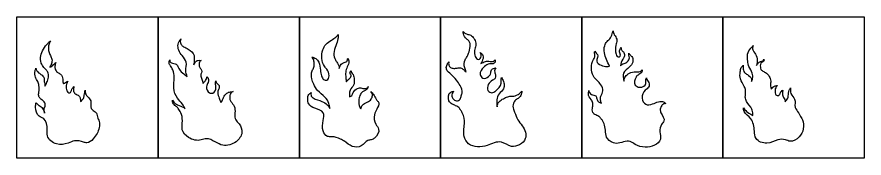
# Model space of a CAD drawing. Header units: millimetres. Extents: x 212 to 5793, y -739 to 2772.
# Drawn here: x 4624 to 5793, y 236 to 431 of the extents above; entities that cross this region are included whole.
import ezdxf

# ---------------------------------------------------------------- set-up
doc = ezdxf.new("R2010")
doc.units = ezdxf.units.MM
for name, color, linetype in [('Layer1', 6, 'Continuous'), ('Layer2', 2, 'Continuous'), ('Layer3', 5, 'Continuous'), ('Layer4', 4, 'Continuous'), ('Layer5', 3, 'Continuous'), ('Layer6', 1, 'Continuous')]:
    doc.layers.add(name, color=color, linetype=linetype)

msp = doc.modelspace()

# ---------------------------------------------------------------- linework, layer by layer
at = {"layer": 'Layer1'}
msp.add_lwpolyline([(4624.2, 430.6), (4819.1, 430.6), (4819.1, 235.8), (4624.2, 235.8)], close=True, dxfattribs=at)
msp.add_open_spline([(4712.1, 314.1), (4712, 315.3), (4711.7, 318), (4710.1, 322.8), (4704.4, 323.8), (4701.4, 329.3), (4702.4, 332.8), (4702.9, 334.7), (4701.7, 333.4), (4699.8, 331.3), (4699.3, 327.7), (4697, 325), (4693.7, 327), (4691.9, 331.3), (4692, 337), (4693.7, 340.6), (4694.4, 342), (4693.7, 341.8), (4692, 341.2), (4690.2, 339.6), (4688.9, 338.7), (4688.5, 338.4), (4688.2, 339.2), (4687.5, 341.2), (4687.6, 344.7), (4686.7, 348.4), (4684.4, 352.2), (4679.5, 353.7), (4676.7, 358.2), (4676.3, 363.1), (4677.2, 366), (4677.7, 367.6), (4677, 367.1), (4675.4, 366), (4673.9, 363.5), (4671.7, 361.7), (4670.2, 361.5), (4669.6, 361.4), (4670.5, 362.9), (4672.3, 366.3), (4673.1, 372.2), (4670.1, 377.4), (4668.1, 382.9), (4667.2, 389), (4668.6, 394.1), (4670, 396.6), (4670.6, 397.7), (4669.4, 396.7), (4665.6, 393.3), (4660.6, 386.5), (4656.4, 377.1), (4656.9, 367.6), (4660.6, 361), (4665.1, 357.5), (4668.3, 352.5), (4667.5, 345.6), (4665.5, 339.6), (4663.5, 336.2), (4662.7, 335), (4662.7, 336.1), (4662.8, 338.4), (4661.2, 341.8), (4662.6, 346.9), (4657.7, 351.2), (4653.2, 354), (4650.9, 357.4), (4650.6, 359.5), (4650.5, 360.1), (4650, 358.8), (4648.5, 354.7), (4648.8, 347.7), (4653.2, 342), (4655.1, 335), (4654.8, 328.2), (4653.6, 321.9), (4656.4, 317.3), (4661.1, 315), (4664.4, 309), (4660.8, 303.4), (4661.9, 299.5), (4662.4, 297.6), (4661.9, 299.4), (4660.8, 303.3), (4656.7, 307.5), (4652.3, 309.6), (4651.1, 311.9), (4650.7, 312.7), (4650.3, 310.5), (4648.9, 304), (4652.3, 293.6), (4664.7, 289.9), (4666.6, 277.3), (4664.7, 263.6), (4678.5, 252.8), (4692.9, 255.1), (4704.6, 260.9), (4713.6, 258.7), (4722.6, 255.8), (4732.2, 263.9), (4737.7, 274.4), (4739, 286.1), (4735, 291.5), (4735, 297.3), (4730.8, 300.5), (4726.3, 303.6), (4726.2, 309.2), (4726.9, 315.2), (4722.5, 319.8), (4718.4, 324.1), (4718.5, 327.6), (4718.5, 329.3), (4718, 327.1), (4717, 323.5), (4716.6, 317.5), (4713.7, 315.3), (4712.1, 314.1)], degree=3, knots=[0, 0, 0, 0, 3.375201, 7.529173, 12.855339, 17.631613, 22.827219, 22.827219, 22.827219, 27.366572, 30.660267, 32.884442, 35.678193, 39.127715, 46.101529, 50.397008, 50.397008, 50.397008, 52.325213, 55.410056, 56.87162, 56.87162, 56.87162, 59.281532, 62.838327, 66.468617, 69.822868, 74.622497, 79.716199, 83.56891, 88.125675, 88.125675, 88.125675, 90.360038, 93.723252, 96.116643, 97.809718, 97.809718, 97.809718, 102.752938, 108.524921, 113.326998, 118.820914, 125.009905, 129.925574, 133.237998, 133.237998, 133.237998, 137.595177, 147.244879, 156.514004, 165.737453, 172.553321, 176.919887, 181.477457, 188.334308, 195.16853, 199.246893, 199.246893, 199.246893, 202.464437, 205.389799, 209.527321, 215.880461, 220.989542, 224.841267, 226.691807, 226.691807, 226.691807, 230.66541, 238.704998, 244.774965, 250.242067, 258.639215, 263.646888, 267.482707, 272.540376, 278.247035, 283.847766, 289.065187, 289.065187, 289.065187, 294.267131, 300.160745, 304.787025, 307.289479, 307.289479, 307.289479, 313.57691, 325.924403, 332.789939, 347.001574, 355.314514, 370.922727, 385.821518, 394.513053, 406.240506, 410.332675, 419.930524, 436.354124, 444.175625, 450.602995, 454.156231, 459.195862, 464.398999, 468.286501, 474.056724, 480.370933, 485.109322, 489.729862, 489.729862, 489.729862, 496.120389, 500.397595, 505.573236, 505.573236, 505.573236, 505.573236], dxfattribs=at)
at = {"layer": 'Layer2'}
msp.add_lwpolyline([(4819.1, 430.6), (5014, 430.6), (5014, 235.8), (4819.1, 235.8)], close=True, dxfattribs=at)
msp.add_open_spline([(4905.5, 312.5), (4904.8, 314.5), (4903.4, 319), (4900.9, 325), (4902.1, 330.3), (4904.8, 335.3), (4900.6, 338.5), (4898.6, 341.2), (4898.7, 342.3), (4898.7, 342.5), (4898.5, 341.2), (4897.9, 338.2), (4899.8, 332.5), (4896.5, 324.7), (4887.8, 325.5), (4884.3, 333.7), (4888.1, 339.4), (4888.8, 343.9), (4887.8, 346.7), (4886.9, 347.9), (4886.6, 348.3), (4886.4, 347.5), (4886.1, 345.5), (4884.8, 342.2), (4882.2, 340.7), (4881.2, 339.2), (4880.9, 338.9), (4880.5, 340.9), (4879.6, 344.6), (4876.7, 350.5), (4880.9, 356.6), (4876.2, 360.5), (4875.2, 364.9), (4876, 368.7), (4877.8, 370.2), (4878.4, 370.6), (4877.1, 370.7), (4874.8, 370.9), (4871.2, 369.9), (4869.7, 367.1), (4868.8, 365.4), (4868.4, 364.5), (4868.6, 366.9), (4868.9, 371.1), (4869.3, 379.6), (4862, 385.8), (4855.1, 388.9), (4851, 391.7), (4849.7, 395.2), (4849.5, 398.1), (4850.3, 399.8), (4850.5, 400.2), (4848.9, 397.9), (4845.7, 393.2), (4847, 384.1), (4852.4, 376.7), (4860, 368.3), (4856.2, 357.4), (4858.3, 351.1), (4859.2, 348.3), (4857.6, 349.6), (4853.9, 352.7), (4848.5, 356.8), (4846.7, 362.6), (4843.3, 366.4), (4838.7, 366.1), (4835.1, 368.6), (4835.2, 370.8), (4835.3, 371.5), (4834.6, 369.9), (4833.3, 366.9), (4836.6, 362.4), (4840.3, 356.4), (4841.8, 345.6), (4839.4, 332.3), (4844.2, 319), (4852.4, 311.4), (4855.4, 306), (4856.6, 303.7), (4855.9, 304.3), (4852.8, 307), (4846.9, 308.7), (4841.1, 311.8), (4839.7, 314.7), (4839.1, 315.7), (4839.1, 314.9), (4838.8, 312.1), (4842, 308.6), (4845, 306.3), (4846.3, 304.8), (4846.7, 304.4), (4848.1, 302.5), (4851.8, 297.5), (4853.2, 287), (4850.5, 274.1), (4861.4, 261.9), (4875.3, 258.7), (4887.5, 264.2), (4897.6, 258.1), (4910.3, 251.1), (4926.7, 256), (4937.1, 269.8), (4932.6, 282.2), (4925.4, 288.2), (4924.4, 295.1), (4925.7, 302), (4924, 309.4), (4918.3, 314.3), (4917.5, 320.9), (4919.1, 326), (4921.9, 327.2), (4922.6, 327.5), (4920.9, 327.4), (4917.5, 327.3), (4912.6, 324.9), (4909.7, 320.6), (4908.1, 316.5), (4907, 313.7), (4905.8, 312.7), (4905.5, 312.5)], degree=3, knots=[0, 0, 0, 0, 6.45362, 14.332581, 18.443809, 22.792013, 29.263753, 31.623852, 32.317985, 32.317985, 32.317985, 36.077152, 41.329729, 50.476662, 55.012232, 64.319351, 70.700888, 74.897221, 77.482566, 79.243301, 79.243301, 79.243301, 81.903568, 85.249926, 89.433044, 90.615788, 90.615788, 90.615788, 96.83973, 102.179378, 109.257094, 114.087335, 117.83854, 122.469624, 124.737689, 124.737689, 124.737689, 128.778406, 131.730828, 135.035412, 137.807285, 137.807285, 137.807285, 144.838836, 150.5676, 162.425243, 169.732667, 174.093043, 176.658879, 180.845673, 182.22022, 182.22022, 182.22022, 190.273954, 198.82821, 207.445733, 218.289723, 229.747262, 238.201754, 238.201754, 238.201754, 244.349277, 252.862184, 257.356486, 262.390712, 266.52425, 270.884626, 272.982671, 272.982671, 272.982671, 277.749576, 282.118619, 288.367954, 299.290315, 313.531592, 328.543482, 339.051045, 346.877913, 346.877913, 346.877913, 349.738954, 359.266875, 365.113023, 368.591723, 368.591723, 368.591723, 371.149103, 376.799415, 381.300528, 382.746601, 382.746601, 382.746601, 389.891062, 401.15136, 413.563374, 427.133337, 445.218472, 452.530331, 465.295225, 477.112568, 495.718606, 510.781202, 523.607987, 530.532753, 538.443932, 542.898912, 551.822709, 559.449673, 564.151449, 571.195537, 573.178213, 573.178213, 573.178213, 578.044512, 583.322326, 588.875649, 593.104804, 596.583874, 597.668231, 597.668231, 597.668231, 597.668231], dxfattribs=at)
at = {"layer": 'Layer3'}
msp.add_lwpolyline([(5014, 430.6), (5208.8, 430.6), (5208.8, 235.8), (5014, 235.8)], close=True, dxfattribs=at)
msp.add_open_spline([(5083.3, 320.3), (5084.4, 320.9), (5087, 322.1), (5088.5, 327.6), (5093.2, 332.4), (5099.3, 333), (5103.3, 331.3), (5106.4, 332), (5108.6, 333.3), (5109, 334.3), (5109.1, 334.5), (5108.7, 333.3), (5107.6, 329.5), (5101.5, 328.4), (5097.8, 323.1), (5095.7, 317.2), (5095.9, 311.1), (5097, 306.5), (5098.4, 304.4), (5098.9, 303.6), (5099.4, 305.5), (5100.5, 310.2), (5107.7, 312.4), (5113.2, 316.3), (5115.2, 321.3), (5114.6, 325.2), (5113.3, 326.8), (5112.7, 327.5), (5114.1, 326.3), (5117.2, 323.4), (5118.8, 318.4), (5120.9, 315.9), (5121.4, 315.3), (5122.3, 314.3), (5125.3, 310.8), (5120.6, 303.4), (5116.8, 294.4), (5117.4, 283.6), (5126.2, 274.7), (5120.4, 264.4), (5113.6, 260.7), (5106, 260.2), (5100.6, 250.3), (5086, 250.5), (5078.3, 258.1), (5069, 262.9), (5061.1, 265.8), (5051.2, 264.6), (5044.5, 274.9), (5046.9, 285.8), (5049.2, 300.6), (5035.9, 303.8), (5026.3, 308.9), (5025.2, 317.3), (5026.1, 323.4), (5029.1, 325.3), (5030.2, 326.1), (5030, 324.8), (5029.5, 321.9), (5035.1, 316.2), (5044, 315.3), (5052.5, 310.4), (5055.1, 306.1), (5056.2, 304.3), (5055.9, 306.6), (5055.1, 312.3), (5049.3, 321.5), (5039.2, 327.4), (5034.1, 337), (5030.4, 345.9), (5030.4, 354.7), (5034.3, 361), (5034.8, 366.8), (5034, 372), (5031.8, 374.4), (5031.1, 375.3), (5033, 374.8), (5037.1, 373.7), (5042.2, 367), (5042.8, 358.1), (5044.3, 350), (5046.5, 344), (5053.3, 342.1), (5056.1, 350.9), (5053, 357.4), (5044.4, 366.7), (5043.7, 381.1), (5050.2, 393.5), (5057.6, 398.4), (5063.4, 401.8), (5066.5, 404.6), (5067.3, 406), (5067.6, 406.5), (5067.5, 404.5), (5067.5, 399.1), (5064.4, 390.5), (5060.5, 380.9), (5062.8, 372.2), (5066.5, 367.3), (5068.6, 363.4), (5068.9, 360.8), (5069, 359.6), (5069.8, 361.6), (5071, 364.8), (5075, 368.1), (5079.4, 368), (5080.6, 371.5), (5080.7, 373.1), (5080.8, 373.8), (5081.5, 372.2), (5083.4, 368.3), (5079.9, 361.8), (5077.5, 354.6), (5078, 347.5), (5078.7, 343.1), (5079, 341.2), (5079.8, 342.3), (5081.7, 344.7), (5085.3, 346.8), (5085.7, 350.6), (5083.8, 352), (5083.8, 354.6), (5084.7, 355.8), (5085.3, 356.5), (5085.5, 355.7), (5086, 353.6), (5089.2, 350.4), (5089.9, 344.1), (5090.1, 335.9), (5083.7, 330.8), (5083.1, 324.7), (5083.2, 321.8), (5083.3, 320.7)], degree=3, knots=[0, 0, 0, 0, 3.597141, 8.140311, 16.165108, 22.230122, 25.248759, 28.874943, 31.492255, 32.189143, 32.189143, 32.189143, 35.948565, 43.301516, 47.870578, 54.943728, 61.635877, 66.017637, 68.973846, 68.973846, 68.973846, 74.693279, 82.460239, 89.375308, 94.450165, 97.795626, 100.566991, 100.566991, 100.566991, 105.914391, 113.236874, 115.598199, 115.598199, 115.598199, 119.467865, 128.571209, 136.991267, 150.167595, 157.919138, 171.450017, 176.716404, 181.335442, 193.115628, 205.628638, 218.570157, 224.683016, 237.060959, 243.180917, 252.895242, 267.295369, 277.904857, 291.047314, 301.572895, 308.527149, 314.836598, 318.763318, 318.763318, 318.763318, 322.544482, 327.197323, 340.261796, 349.012254, 355.263081, 355.263081, 355.263081, 362.10095, 372.668985, 386.259054, 396.324118, 404.36963, 415.277494, 421.135743, 426.110766, 432.526408, 435.840445, 435.840445, 435.840445, 441.726291, 448.127437, 459.586774, 467.737807, 473.2717, 477.749081, 484.573223, 494.08613, 499.261185, 522.077626, 530.730376, 540.468916, 548.006819, 551.089785, 552.784587, 552.784587, 552.784587, 558.895023, 568.736336, 580.156934, 589.003757, 594.164429, 598.519359, 602.055208, 602.055208, 602.055208, 608.42475, 612.05813, 617.025297, 619.563289, 621.906537, 621.906537, 621.906537, 626.961636, 634.408682, 642.021217, 649.946574, 655.469005, 655.469005, 655.469005, 659.339564, 664.747898, 667.025269, 669.524752, 671.165678, 673.97716, 673.97716, 673.97716, 676.567724, 680.229204, 687.093542, 694.981632, 703.429504, 709.250672, 712.346756, 712.346756, 712.346756, 712.346756], dxfattribs=at)
at = {"layer": 'Layer4'}
msp.add_lwpolyline([(5208.8, 430.6), (5403.7, 430.6), (5403.7, 235.8), (5208.8, 235.8)], close=True, dxfattribs=at)
msp.add_open_spline([(5320.9, 328), (5319.9, 326.8), (5317, 323.5), (5310.4, 320.7), (5303.2, 321.5), (5296.9, 318.5), (5290.8, 315.2), (5287.3, 310.4), (5287, 307.3), (5286.9, 306.6), (5286.5, 309.9), (5285.8, 316), (5289.3, 325), (5296, 330.2), (5297.6, 338.3), (5295, 343.2), (5293.5, 346), (5293, 346.8), (5292.8, 345.4), (5292.6, 343), (5293.1, 335.8), (5287.2, 329.9), (5279.8, 324.7), (5272.5, 329), (5274.1, 338.1), (5279.4, 342.7), (5284.9, 345.6), (5285.1, 350.4), (5283.7, 353.9), (5283.4, 357.8), (5284.6, 359.5), (5285.3, 360.3), (5284.1, 360.2), (5281.9, 359.9), (5278.1, 357.3), (5278.6, 352), (5274.4, 347.4), (5267.3, 344), (5261.6, 353), (5267.5, 360.5), (5273.1, 365.3), (5278.1, 366), (5281.7, 365.5), (5284.5, 368), (5284.5, 370.3), (5284.5, 371.3), (5283.7, 370.6), (5281.6, 368.9), (5276.6, 369.4), (5270.6, 369.8), (5266.7, 367.4), (5264.7, 366.2), (5265.2, 367.3), (5266.2, 369.6), (5267.8, 373.2), (5267.8, 378.2), (5265.2, 380.4), (5263.7, 381.7), (5264.2, 380.5), (5265.1, 378.2), (5264.6, 374.8), (5262.9, 371.9), (5258.2, 372.1), (5255.6, 378.7), (5255.8, 385.7), (5258.3, 393), (5256.2, 399.6), (5252.3, 405.2), (5247.1, 406.3), (5242.8, 407.7), (5240.9, 409.6), (5239.9, 410.7), (5240, 409.5), (5240.3, 405.6), (5243.6, 401.1), (5251.8, 395.2), (5249, 384), (5245.8, 375.7), (5240.9, 370.1), (5241.4, 361.8), (5243.5, 356.5), (5244.3, 354.6), (5243.3, 355.4), (5241.3, 357.2), (5237.7, 360.7), (5232.2, 360.1), (5227.3, 359.3), (5222.6, 360.4), (5220.4, 363.5), (5219.9, 366.4), (5220.3, 367.9), (5220.5, 368.8), (5219.3, 367.2), (5217, 364.1), (5216.4, 356.5), (5224.2, 351.1), (5230.6, 344), (5236.5, 335.8), (5239.7, 327.2), (5237.1, 320.8), (5236, 316.3), (5231.6, 313.9), (5226.3, 316.5), (5223.8, 322), (5225.2, 326.2), (5226.6, 327.3), (5227.1, 327.7), (5225.7, 327.6), (5220, 327.1), (5218.1, 315.4), (5224.6, 310.3), (5229.1, 308.3), (5232.7, 306.8), (5234.8, 304.9), (5235.7, 303.1), (5236.3, 302.5), (5236.5, 302.3), (5237.1, 301.6), (5241.2, 295.3), (5242.7, 282.4), (5239.2, 267.2), (5247.1, 253.9), (5260.1, 250.3), (5272.5, 252.3), (5282.5, 257.4), (5295, 259.1), (5307.7, 247.3), (5327.1, 257.6), (5326.8, 275.9), (5315.9, 285.6), (5312, 297.6), (5308.2, 305.5), (5309.1, 313.4), (5314.7, 317.3), (5319.4, 320.7), (5321, 325.1), (5320.9, 327.6), (5320.9, 328)], degree=3, knots=[0, 0, 0, 0, 4.786348, 13.167637, 20.010532, 26.213152, 33.419622, 40.830632, 42.782827, 42.782827, 42.782827, 52.434817, 61.089395, 70.384965, 77.168705, 83.563039, 86.619335, 86.619335, 86.619335, 90.831292, 94.117635, 107.651725, 113.10522, 119.431505, 127.583174, 136.082544, 140.781043, 144.442739, 149.14086, 152.400316, 155.403683, 155.403683, 155.403683, 158.83853, 162.098275, 168.175203, 172.480505, 180.471211, 186.881826, 197.473967, 204.954641, 209.020616, 212.003674, 215.591032, 218.603266, 218.603266, 218.603266, 221.845204, 226.327723, 232.861723, 239.7053, 239.7053, 239.7053, 243.466072, 247.331819, 251.534066, 257.100688, 257.100688, 257.100688, 260.854441, 264.407595, 267.342315, 269.865981, 276.569056, 284.980048, 291.633813, 298.683418, 305.062087, 310.827603, 314.142724, 318.582973, 318.582973, 318.582973, 322.072264, 330.237552, 334.273806, 351.48568, 356.590899, 361.723525, 372.854543, 379.002842, 379.002842, 379.002842, 382.787391, 387.329796, 393.221314, 397.909689, 402.699412, 406.512998, 408.602741, 411.260899, 411.260899, 411.260899, 417.283065, 422.617401, 432.086571, 442.82702, 451.957266, 462.565276, 467.713022, 472.52405, 475.701905, 481.204575, 488.199544, 491.688891, 493.606588, 493.606588, 493.606588, 497.62139, 510.170839, 516.317375, 521.513122, 524.976513, 527.943201, 529.806979, 530.657614, 530.657614, 530.657614, 535.875454, 551.538479, 569.075417, 580.781058, 593.822251, 606.994295, 617.645869, 627.625156, 642.501116, 664.460808, 673.468553, 693.464398, 704.82164, 711.118035, 719.766448, 725.473756, 730.846556, 737.142947, 738.327767, 738.327767, 738.327767, 738.327767], dxfattribs=at)
at = {"layer": 'Layer5'}
msp.add_lwpolyline([(5403.7, 430.6), (5598.6, 430.6), (5598.6, 235.8), (5403.7, 235.8)], close=True, dxfattribs=at)
msp.add_open_spline([(5493, 346.6), (5492.5, 345.2), (5491.7, 342.5), (5493.6, 336.2), (5484.5, 332.1), (5475.1, 336.5), (5477, 346.7), (5481.9, 351), (5485.8, 352.6), (5487.2, 355.4), (5487.1, 357.1), (5487, 357.6), (5486.2, 356.8), (5483.4, 353.8), (5475.7, 355.7), (5468.1, 352.8), (5463, 347.7), (5462.4, 343.7), (5462.1, 342.1), (5461.1, 346), (5458.9, 354.3), (5469.4, 360.2), (5474.8, 367.4), (5474.7, 374.7), (5471.3, 377.5), (5469.4, 379.1), (5468.9, 380), (5468.6, 380.4), (5468.6, 379.6), (5468.4, 377.6), (5470.5, 373.7), (5467.4, 368.5), (5463.1, 366.1), (5458.9, 365.6), (5457.8, 363.8), (5457.2, 362.9), (5457.9, 366.2), (5458.9, 370.7), (5463.3, 375.9), (5462.7, 381.4), (5459.5, 383.9), (5457.8, 386.3), (5458.1, 387.7), (5458.2, 388.5), (5457.5, 387.4), (5455.8, 384.8), (5455.9, 380.8), (5457.6, 377.7), (5455.7, 374.9), (5452.2, 375.9), (5450, 382.2), (5450.1, 389.7), (5453.2, 398.3), (5450.6, 403.8), (5447.5, 407.5), (5447.3, 410), (5447.2, 411.3), (5446.9, 410.6), (5446.1, 408.7), (5445.1, 405.4), (5443.6, 400.5), (5438.3, 397.1), (5433, 387.1), (5436.3, 374.2), (5440.7, 365.6), (5442.2, 362.6), (5440.9, 362.4), (5437, 361.9), (5430.6, 363.3), (5421.5, 369.1), (5427.8, 377.5), (5423.4, 380.8), (5422.5, 382.4), (5421.9, 383.3), (5421.6, 382.4), (5420.9, 380.4), (5422.9, 376.4), (5418.6, 370), (5416.1, 360.5), (5419.3, 346.7), (5429.5, 339.8), (5434.7, 328.7), (5429.7, 322.1), (5429.5, 316), (5430.5, 312.9), (5431, 311.6), (5429.5, 312.1), (5426.5, 313.2), (5424.4, 317.3), (5423.5, 322.9), (5417.8, 322.7), (5414.8, 325.4), (5413.7, 327.5), (5413.8, 328.8), (5413.8, 329.1), (5413.3, 327.5), (5412, 323.1), (5416.3, 317.5), (5419.9, 311.7), (5418.5, 305.5), (5418, 299.5), (5422.4, 295.2), (5427.3, 294), (5429.6, 291.2), (5430.6, 290), (5431, 289.5), (5433, 286.8), (5437.5, 278.2), (5435, 262.7), (5453.4, 252.4), (5467.8, 262.6), (5479, 252.6), (5490.9, 250), (5503.7, 252.1), (5514.7, 260.7), (5510.6, 272.2), (5512.4, 281.1), (5520.1, 288.4), (5513.4, 296), (5511.7, 303.3), (5513.6, 308.1), (5516.9, 311.1), (5519.1, 310.9), (5519.8, 310.9), (5518.8, 311.8), (5513.9, 316.4), (5503.8, 310.3), (5491.3, 308.2), (5485.2, 319.3), (5489.4, 329), (5497.1, 333), (5497.2, 339.5), (5494.4, 342.6), (5493.1, 344.8), (5493, 346.2), (5493, 346.6)], degree=3, knots=[0, 0, 0, 0, 4.556824, 8.201178, 18.174425, 24.986894, 36.032833, 41.367178, 44.679781, 48.190865, 49.761021, 49.761021, 49.761021, 53.034974, 61.620012, 70.267793, 77.022705, 81.984131, 81.984131, 81.984131, 92.947665, 105.187852, 112.935108, 119.640727, 124.251656, 125.60511, 127.16261, 127.16261, 127.16261, 129.541243, 133.321529, 139.315796, 144.915697, 148.242442, 151.140299, 151.140299, 151.140299, 160.992276, 164.820897, 170.902247, 174.981197, 176.93811, 179.123098, 179.123098, 179.123098, 182.852717, 188.51146, 189.986431, 193.124041, 195.751271, 199.124704, 211.7455, 218.401088, 225.218246, 228.741586, 232.575214, 232.575214, 232.575214, 234.933582, 238.698594, 242.980932, 249.786886, 256.494242, 275.790299, 285.866157, 285.866157, 285.866157, 289.471763, 297.713378, 306.094639, 315.319876, 317.925914, 320.993252, 320.993252, 320.993252, 323.553079, 327.204563, 333.031549, 344.654998, 356.821162, 372.177101, 381.09046, 389.105041, 394.687568, 398.821749, 398.821749, 398.821749, 403.356308, 408.097423, 412.172227, 418.360124, 421.476377, 424.069673, 425.166814, 425.166814, 425.166814, 430.037791, 438.401977, 444.469914, 449.878925, 456.978018, 460.998955, 467.11274, 471.602216, 471.602216, 471.602216, 473.615741, 481.578604, 500.484568, 514.446544, 533.911609, 541.788526, 556.08735, 569.215157, 580.853892, 591.384676, 601.724846, 607.246712, 619.540749, 624.489887, 629.846734, 634.330031, 636.367937, 636.367937, 636.367937, 640.171748, 655.791413, 665.045731, 674.750065, 686.712961, 692.923984, 699.195546, 702.586502, 705.390432, 706.654102, 706.654102, 706.654102, 706.654102], dxfattribs=at)
at = {"layer": 'Layer6'}
msp.add_lwpolyline([(5598.6, 430.6), (5793.5, 430.6), (5793.5, 235.8), (5598.6, 235.8)], close=True, dxfattribs=at)
msp.add_open_spline([(5692.1, 332.8), (5691.3, 331.7), (5689, 328.4), (5689.4, 322.1), (5687.5, 316.4), (5685.3, 314.3), (5684.5, 313.6), (5684.5, 314.6), (5684.3, 316.7), (5681.6, 319.8), (5680.9, 324.1), (5680.7, 327.8), (5681.5, 329.4), (5681.6, 329.7), (5680.8, 329.2), (5678.8, 327.9), (5677.9, 324.9), (5676.5, 322.8), (5674.7, 321.7), (5672.5, 322.3), (5670.9, 324.4), (5670.4, 328.7), (5671.1, 333.4), (5673.5, 335.5), (5674.1, 336), (5672.7, 335.7), (5670.4, 335.4), (5667.3, 333.6), (5666.1, 332), (5665.3, 331.1), (5664.8, 332.4), (5663.7, 335.4), (5665.2, 340.9), (5663.9, 347), (5660.2, 352.5), (5655.3, 355), (5650.9, 357.5), (5650.1, 362.4), (5650.4, 367.8), (5654.5, 368.6), (5655.6, 370.7), (5655.3, 371.8), (5655.2, 372.3), (5655, 371.7), (5654.1, 369.8), (5650.4, 369.3), (5647, 366.9), (5645.8, 364.7), (5645.1, 363.6), (5645.4, 364.9), (5646.3, 369.5), (5645.7, 377.3), (5640.6, 382.9), (5639.1, 388.2), (5640.3, 390.3), (5640.6, 391), (5639.5, 389.9), (5635.9, 386.7), (5631.6, 379.3), (5632.8, 370.1), (5634.2, 361), (5639.8, 354.2), (5640.3, 346.5), (5638.8, 342.9), (5638.3, 341.6), (5638.3, 342.9), (5638.2, 346.9), (5633.3, 350.6), (5627.5, 354), (5626.5, 359.4), (5626.7, 362.8), (5626.8, 363.9), (5625.7, 362.9), (5623.3, 360.4), (5622.3, 353.6), (5621.6, 344.2), (5627.6, 336.6), (5630.9, 327.9), (5628.8, 320.7), (5631.6, 311.5), (5638.8, 305.7), (5640, 298.2), (5639.9, 295.3), (5639.8, 294.6), (5637.9, 295.7), (5634, 297.9), (5629.6, 301.5), (5627.5, 304.3), (5626.9, 305.2), (5627.1, 303.5), (5628, 297.1), (5640.2, 290.2), (5642, 275.6), (5643, 260.1), (5660.1, 253.7), (5672.4, 261.4), (5684, 262.3), (5693.5, 256.7), (5704.8, 264.1), (5710.7, 275.8), (5710.1, 287.4), (5705.3, 293.9), (5702.6, 299.9), (5696.3, 306), (5700.2, 317.3), (5691.1, 323.9), (5691.8, 330), (5692.1, 332.8)], degree=3, knots=[0, 0, 0, 0, 4.024491, 11.86866, 18.136822, 21.160105, 21.160105, 21.160105, 24.171123, 27.342608, 32.927012, 37.03424, 38.088121, 38.088121, 38.088121, 41.072411, 45.012914, 46.949736, 48.628143, 50.956682, 53.000641, 56.284729, 63.582604, 65.865918, 65.865918, 65.865918, 70.268284, 72.812128, 76.268751, 76.268751, 76.268751, 80.41007, 85.672157, 92.517906, 98.793196, 104.493575, 109.315472, 112.588027, 119.096814, 121.958104, 123.961647, 125.344638, 125.344638, 125.344638, 126.986768, 131.488936, 135.229789, 139.073793, 139.073793, 139.073793, 143.133415, 153.10515, 160.7662, 165.748079, 167.944681, 167.944681, 167.944681, 172.591061, 182.426701, 191.888451, 199.647224, 209.753181, 217.20994, 221.364267, 221.364267, 221.364267, 224.98148, 232.974508, 237.900246, 244.552832, 247.969377, 247.969377, 247.969377, 252.197804, 258.166663, 267.825784, 279.538265, 285.881048, 294.824439, 301.065463, 313.774181, 320.730363, 322.659004, 322.659004, 322.659004, 329.180557, 336.136483, 339.554858, 339.554858, 339.554858, 344.689791, 358.50005, 376.03917, 386.475731, 402.62958, 418.763299, 429.074629, 435.85994, 449.816156, 462.33444, 474.915155, 481.962533, 486.074747, 494.769434, 506.217348, 515.333685, 523.420182, 523.420182, 523.420182, 523.420182], dxfattribs=at)

doc.saveas('drawing.dxf')
